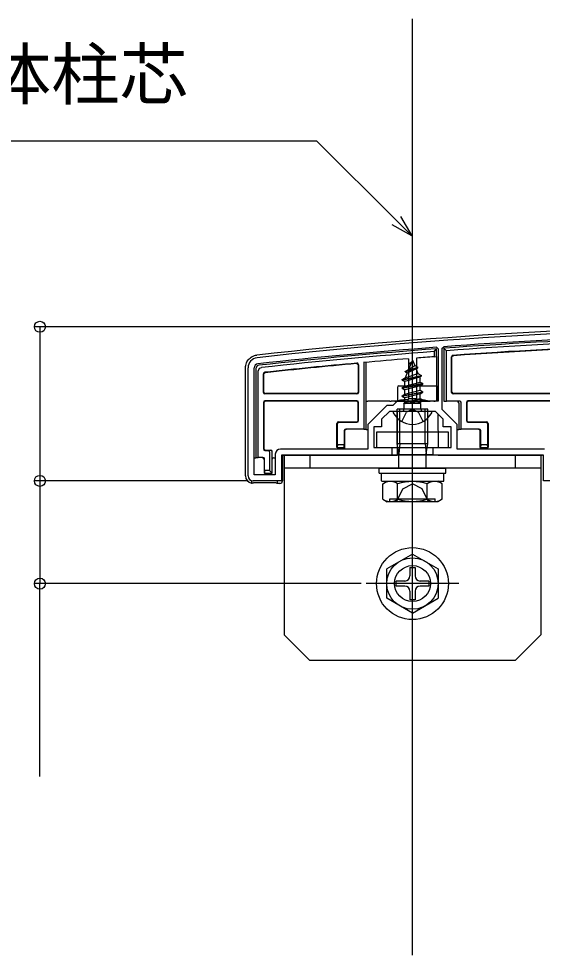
# Model space of a CAD drawing. Units: millimetres, scale not verified. Extents: x -874 to 876, y -1307 to 1301.
# Drawn here: x 678.8 to 780.7, y -809.5 to -627.1 of the extents above; entities that cross this region are included whole.
import ezdxf
from ezdxf.enums import TextEntityAlignment as Align

# ---------------------------------------------------------------- set-up
doc = ezdxf.new("R2010")
doc.units = ezdxf.units.MM
doc.header["$LTSCALE"] = 8
for name, color, linetype in [('0-3_YKK_11', 7, 'Continuous'), ('0-5_YKK_13', 4, 'Continuous'), ('0-6_YKK_D', 6, 'Continuous'), ('0-8_YSS_K', 3, 'Continuous')]:
    doc.layers.add(name, color=color, linetype=linetype)
doc.styles.add('ＭＳ ゴシック', font='')
doc.styles.get('ＭＳ ゴシック').set_extended_font_data('MS Gothic')

msp = doc.modelspace()

# ---------------------------------------------------------------- linework, layer by layer
at = {"layer": '0-3_YKK_11'}
for p, q in [((723.458, -716.119), (723.458, -695.119)), ((724.658, -715.919), (724.658, -695.119))]:
    msp.add_line(p, q, dxfattribs=at)
for points in [[(760.135, -691.108), (760.458, -691.407), (760.458, -701.619), (752.458, -701.619), (751.658, -702.419), (750.461, -702.419), (746.758, -706.122), (746.758, -710.919), (729.758, -710.919)], [(781.158, -710.919), (764.158, -710.919), (764.158, -706.122), (761.258, -703.222), (761.258, -691.303), (761.536, -691.004)], [(834.458, -717.119), (780.958, -717.119), (780.958, -712.119), (759.458, -712.119), (759.458, -710.619), (762.958, -710.619), (762.958, -706.619), (761.458, -706.619), (761.458, -705.119), (759.958, -703.619), (755.916, -703.619), (755.733, -703.499), (755.183, -703.499), (754.999, -703.619), (750.958, -703.619), (749.458, -705.119), (749.458, -706.619), (747.958, -706.619), (747.958, -710.619), (751.458, -710.619), (751.458, -712.119), (729.958, -712.119), (729.958, -717.119), (724.458, -717.119)], [(728.758, -711.919), (728.758, -715.919), (724.658, -715.919)]]:
    msp.add_lwpolyline(points, dxfattribs=at)
for centre, radius, start, end in [((834.736, -1687.122), 1000.004, 90.07337, 96.28629), ((834.735, -1687.12), 998.802, 90.07336, 94.20284), ((834.736, -1687.127), 998.809, 94.28341, 96.28629), ((725.458, -695.119), 2, 96.28628, 180), ((725.458, -695.119), 0.8, 96.28629, 180.00001), ((729.758, -711.919), 1, 90.00001, 179.99999), ((724.458, -716.119), 1, 180.00001, 269.99999)]:
    msp.add_arc(centre, radius, start, end, dxfattribs=at)
at = {"layer": '0-5_YKK_13'}
for p, q in [((759.658, -691.946), (760.158, -691.407)), ((759.658, -691.946), (759.658, -692.949)), ((759.658, -692.949), (760.158, -692.911)), ((760.158, -692.911), (760.158, -691.407)), ((761.558, -691.303), (762.058, -691.768)), ((762.058, -701.619), (762.058, -691.768)), ((744.879, -694.583), (744.879, -699.819)), ((744.958, -694.497), (744.958, -699.897)), ((745.958, -694.078), (745.958, -707.04)), ((754.666, -693.338), (754.707, -701.119)), ((755.458, -693.619), (754.711, -695.422)), ((754.711, -695.422), (755.882, -694.642)), ((754.858, -694.309), (755.111, -694.455)), ((755.458, -707.119), (755.458, -692.965)), ((755.458, -693.619), (755.882, -694.642)), ((755.882, -694.642), (756.508, -695.004)), ((756.25, -693.212), (756.208, -701.119)), ((763.058, -699.897), (763.058, -692.977)), ((763.136, -699.819), (763.136, -693.05)), ((722.958, -716.122), (722.958, -695.115)), ((725.458, -712.54), (725.458, -695.738)), ((726.458, -699.897), (726.458, -696.284)), ((726.536, -699.819), (726.536, -696.355)), ((754.425, -696.111), (754.034, -697.056)), ((754.034, -697.056), (756.527, -696.201)), ((754.058, -695.899), (756.508, -695.104)), ((754.058, -695.799), (754.711, -695.422)), ((754.058, -695.899), (754.425, -696.111)), ((754.425, -696.111), (756.157, -695.306)), ((756.157, -695.306), (756.508, -695.104)), ((756.157, -695.306), (756.527, -696.201)), ((756.508, -695.104), (756.508, -695.004)), ((756.527, -696.201), (757.208, -696.594)), ((753.458, -697.389), (757.208, -696.594)), ((753.458, -697.489), (757.208, -696.694)), ((753.458, -697.389), (754.034, -697.056)), ((753.458, -697.489), (753.458, -697.389)), ((753.458, -697.489), (753.983, -697.792)), ((757.458, -698.184), (753.458, -698.979)), ((753.458, -699.079), (757.458, -698.284)), ((756.823, -696.916), (753.983, -697.792)), ((753.983, -698.676), (753.983, -697.792)), ((753.983, -698.676), (756.933, -697.881)), ((756.823, -696.916), (757.208, -696.694)), ((756.823, -696.916), (756.933, -697.18)), ((756.933, -697.881), (756.933, -697.18)), ((756.933, -697.881), (757.458, -698.184)), ((756.933, -698.587), (757.458, -698.284)), ((757.208, -696.694), (757.208, -696.594)), ((757.458, -698.284), (757.458, -698.184)), ((744.658, -700.197), (726.758, -700.197)), ((744.579, -700.119), (726.836, -700.119)), ((752.527, -698.917), (752.513, -701.619)), ((752.83, -698.619), (760.085, -698.619)), ((753.458, -698.979), (753.983, -698.676)), ((753.458, -699.079), (753.458, -698.979)), ((753.458, -699.079), (753.983, -699.382)), ((753.458, -700.569), (757.458, -699.774)), ((757.458, -699.874), (753.458, -700.669)), ((756.933, -698.587), (753.983, -699.382)), ((753.983, -700.266), (753.983, -699.382)), ((753.983, -700.266), (756.933, -699.471)), ((756.933, -700.177), (753.983, -700.972)), ((756.933, -699.471), (756.933, -698.587)), ((756.933, -699.471), (757.458, -699.774)), ((756.933, -701.061), (756.933, -700.177)), ((760.388, -698.917), (760.401, -701.493)), ((832.458, -700.197), (763.358, -700.197)), ((798.158, -700.119), (763.436, -700.119)), ((726.458, -701.84), (726.458, -710.897)), ((726.536, -701.919), (726.536, -710.819)), ((744.658, -701.54), (726.758, -701.54)), ((744.579, -701.619), (726.836, -701.619)), ((744.879, -705.319), (744.879, -701.919)), ((744.958, -705.397), (744.958, -701.84)), ((746.458, -701.619), (746.758, -701.619)), ((751.03, -701.619), (746.758, -701.619)), ((752.021, -701.619), (751.322, -701.619)), ((752.021, -701.619), (758.895, -701.619)), ((752.513, -701.619), (752.513, -701.627)), ((753.458, -700.669), (753.983, -700.972)), ((753.678, -702.031), (753.983, -701.856)), ((757.093, -702.031), (753.678, -702.031)), ((753.823, -703.119), (753.823, -702.031)), ((753.983, -701.856), (753.983, -700.972)), ((753.983, -701.856), (756.933, -701.061)), ((754.099, -702.031), (757.458, -701.364)), ((757.458, -701.464), (754.602, -702.031)), ((756.208, -701.119), (754.707, -701.119)), ((754.707, -701.119), (754.707, -701.233)), ((755.458, -723.687), (755.458, -700.687)), ((756.933, -701.767), (755.952, -702.031)), ((756.208, -701.233), (756.208, -701.119)), ((756.933, -701.061), (757.458, -701.364)), ((756.933, -701.767), (757.458, -701.464)), ((756.933, -702.031), (756.933, -701.767)), ((757.093, -703.119), (757.093, -702.031)), ((757.458, -701.464), (757.458, -701.364)), ((759.593, -701.619), (758.895, -701.619)), ((764.653, -701.619), (762.058, -701.619)), ((764.458, -701.919), (764.458, -707.056)), ((765.958, -701.84), (765.958, -705.397)), ((766.036, -701.919), (766.036, -705.319)), ((782.654, -701.54), (766.258, -701.54)), ((782.158, -701.619), (766.336, -701.619)), ((759.053, -703.619), (751.862, -703.619)), ((758.458, -703.187), (752.458, -703.187)), ((752.458, -709.841), (752.458, -703.187)), ((752.502, -703.619), (752.458, -712.119)), ((752.998, -709.841), (752.998, -703.187)), ((753.408, -705.584), (754.313, -703.769)), ((755.458, -703.161), (754.313, -703.769)), ((755.458, -703.161), (756.603, -703.769)), ((757.508, -705.584), (756.603, -703.769)), ((757.918, -709.841), (757.918, -703.187)), ((758.458, -709.841), (758.458, -703.187)), ((741.058, -705.619), (744.579, -705.619)), ((741.136, -705.697), (744.658, -705.697)), ((760.415, -704.076), (760.45, -710.619)), ((766.258, -705.697), (769.779, -705.697)), ((766.336, -705.619), (769.858, -705.619)), ((740.836, -710.119), (740.836, -705.997)), ((742.179, -707.34), (742.179, -710.119)), ((742.258, -707.419), (742.258, -710.619)), ((742.258, -707.419), (742.258, -707.419)), ((745.958, -707.04), (742.479, -707.04)), ((764.158, -707.119), (764.458, -707.119)), ((764.458, -707.056), (764.458, -707.119)), ((768.436, -707.04), (764.958, -707.04)), ((768.658, -710.619), (768.658, -707.419)), ((768.658, -707.419), (768.658, -707.419)), ((768.736, -710.119), (768.736, -707.34)), ((770.079, -705.997), (770.079, -710.119)), ((770.158, -705.919), (770.158, -710.619)), ((726.836, -711.119), (727.858, -711.119)), ((742.179, -710.119), (740.836, -710.119)), ((742.195, -710.619), (742.179, -710.119)), ((742.195, -710.619), (742.258, -710.619)), ((742.258, -710.619), (742.258, -710.919)), ((752.458, -709.841), (758.458, -709.841)), ((752.783, -711.841), (752.458, -709.841)), ((752.998, -709.841), (752.783, -711.841)), ((757.918, -709.841), (758.133, -711.841)), ((758.133, -711.841), (758.458, -709.841)), ((768.72, -710.619), (768.658, -710.619)), ((768.658, -710.619), (768.658, -710.919)), ((768.736, -710.119), (768.72, -710.619)), ((768.72, -710.619), (770.095, -710.619)), ((770.079, -710.119), (768.736, -710.119)), ((770.095, -710.619), (770.079, -710.119)), ((770.095, -710.619), (770.158, -710.619)), ((724.658, -712.619), (724.958, -712.619)), ((724.958, -712.556), (724.958, -712.619)), ((726.358, -712.54), (725.458, -712.54)), ((726.571, -712.925), (726.571, -712.927)), ((726.571, -712.927), (726.571, -715.619)), ((726.658, -715.119), (726.658, -712.84)), ((726.758, -711.197), (727.354, -711.197)), ((727.858, -711.181), (727.354, -711.197)), ((727.658, -711.497), (727.658, -715.119)), ((728.158, -711.482), (728.158, -711.419)), ((728.458, -712.619), (728.758, -712.619)), ((730.158, -712.136), (730.158, -717.12)), ((730.258, -712.119), (752.458, -712.119)), ((730.458, -712.119), (730.458, -747.119)), ((780.458, -712.119), (730.458, -712.119)), ((735.458, -712.119), (735.458, -714.619)), ((752.623, -712.043), (752.458, -712.119)), ((752.783, -714.619), (752.783, -711.841)), ((759.542, -712.027), (752.921, -712.027)), ((758.133, -714.619), (758.133, -711.841)), ((760.458, -712.119), (780.658, -712.119)), ((775.458, -712.119), (775.458, -714.619)), ((780.458, -712.119), (780.458, -747.119)), ((780.458, -714.619), (730.458, -714.619)), ((748.958, -715.619), (748.958, -714.619)), ((748.958, -714.619), (761.958, -714.619)), ((761.958, -715.619), (761.958, -714.619)), ((726.642, -715.619), (726.571, -715.619)), ((726.658, -715.119), (726.642, -715.619)), ((727.658, -715.119), (726.658, -715.119)), ((748.958, -715.619), (761.958, -715.619)), ((749.401, -715.619), (761.582, -715.619)), ((749.401, -717.141), (749.401, -715.619)), ((724.158, -717.073), (724.158, -717.589)), ((728.695, -717.527), (724.62, -717.527)), ((729.659, -717.619), (729.158, -717.619)), ((749.684, -717.687), (750.55, -717.187)), ((749.684, -720.687), (749.684, -717.687)), ((750.55, -717.187), (760.365, -717.187)), ((752.571, -720.672), (752.571, -717.702)), ((753.604, -718.687), (755.458, -717.702)), ((757.311, -718.687), (755.458, -717.702)), ((758.344, -720.672), (758.344, -717.702)), ((761.231, -717.687), (760.365, -717.187)), ((761.231, -720.687), (761.231, -717.687)), ((752.358, -721.187), (753.604, -718.687)), ((758.558, -721.187), (757.311, -718.687)), ((749.684, -720.687), (750.55, -721.187)), ((760.365, -721.187), (750.55, -721.187)), ((751.026, -721.187), (751.026, -720.587)), ((751.026, -720.587), (759.889, -720.587)), ((759.889, -721.187), (759.889, -720.587)), ((761.231, -720.687), (760.365, -721.187)), ((755.458, -746.119), (755.458, -728.119)), ((755.458, -731.369), (750.458, -734.256)), ((755.458, -731.369), (760.458, -734.256)), ((750.458, -739.982), (750.458, -734.256)), ((754.958, -733.969), (754.958, -735.619)), ((754.958, -733.969), (755.958, -733.969)), ((755.958, -733.969), (755.958, -735.619)), ((760.458, -734.256), (760.458, -739.982)), ((753.958, -736.619), (752.308, -736.619)), ((752.308, -737.619), (752.308, -736.619)), ((758.608, -736.619), (756.958, -736.619)), ((758.608, -736.619), (758.608, -737.619)), ((764.458, -737.119), (746.458, -737.119)), ((753.958, -737.619), (752.308, -737.619)), ((758.608, -737.619), (756.958, -737.619)), ((755.458, -742.869), (750.458, -739.982)), ((754.958, -738.619), (754.958, -740.269)), ((755.958, -740.269), (754.958, -740.269)), ((755.458, -742.869), (760.458, -739.982)), ((755.958, -738.619), (755.958, -740.269)), ((735.458, -752.119), (730.458, -747.119)), ((775.458, -752.119), (780.458, -747.119)), ((775.458, -752.119), (735.458, -752.119))]:
    msp.add_line(p, q, dxfattribs=at)
for points in [[(722.958, -695.115), (722.969, -694.871), (723.005, -694.632), (723.063, -694.396), (723.144, -694.166), (723.247, -693.947), (723.371, -693.739), (723.515, -693.542), (723.677, -693.361), (723.855, -693.197), (724.049, -693.051), (724.257, -692.924), (724.475, -692.819), (724.702, -692.735), (724.938, -692.673), (725.18, -692.634)], [(760.158, -692.911), (760.158, -701.619), (759.885, -701.619)], [(761.558, -691.303), (761.558, -701.619), (762.058, -701.619)], [(763.336, -692.678), (763.195, -692.725), (763.095, -692.833), (763.058, -692.977)], [(763.136, -693.05), (763.173, -692.906), (763.274, -692.798), (763.415, -692.751)], [(725.573, -694.603), (725.262, -694.721), (725.041, -694.968), (724.958, -695.289)], [(725.573, -694.603), (725.574, -694.603), (725.575, -694.603), (725.577, -694.603), (725.579, -694.602), (725.581, -694.602)], [(744.552, -694.284), (744.713, -694.315), (744.834, -694.425), (744.879, -694.583)], [(744.958, -694.497), (744.912, -694.339), (744.792, -694.229), (744.63, -694.198)], [(745.958, -707.04), (746.458, -707.056), (746.458, -694.034)], [(754.858, -694.309), (754.858, -694.209), (755.325, -693.939)], [(724.958, -695.298), (724.958, -712.556), (725.458, -712.54)], [(725.458, -695.738), (725.538, -695.414), (725.76, -695.166), (726.073, -695.051)], [(726.725, -695.986), (726.589, -696.036), (726.493, -696.143), (726.458, -696.284)], [(726.536, -696.355), (726.571, -696.214), (726.668, -696.106), (726.804, -696.056)], [(754.058, -695.899), (754.058, -695.799), (756.508, -695.004)], [(756.933, -700.177), (757.458, -699.874), (757.458, -699.774)], [(751.03, -701.619), (751.16, -701.619), (751.264, -701.619), (751.322, -701.619)], [(753.458, -700.669), (753.458, -700.569), (753.983, -700.266)], [(754.477, -701.291), (754.597, -701.28), (754.679, -701.259), (754.707, -701.233)], [(756.208, -701.233), (756.237, -701.259), (756.318, -701.28), (756.438, -701.291)], [(759.593, -701.619), (759.651, -701.619), (759.755, -701.619), (759.885, -701.619)], [(764.458, -707.056), (764.958, -707.04), (764.958, -701.919)], [(740.82, -710.619), (740.758, -710.619), (740.758, -705.919)], [(746.458, -707.056), (746.458, -707.119), (746.758, -707.119)], [(740.836, -710.119), (740.82, -710.619), (742.195, -710.619)], [(728.158, -715.619), (728.158, -711.482), (728.158, -711.481)], [(726.642, -715.619), (728.158, -715.619), (727.658, -715.119)], [(749.401, -717.187), (761.582, -717.187), (761.582, -715.619)], [(724.323, -717.528), (724.361, -717.526), (724.439, -717.527), (724.546, -717.528)], [(729.158, -717.119), (729.158, -717.619), (728.992, -717.543)]]:
    msp.add_lwpolyline(points, dxfattribs=at)
msp.add_lwpolyline([(748.458, -710.619), (762.458, -710.619), (762.458, -707.619), (748.458, -707.619)], close=True, dxfattribs=at)
for radius in [7, 5, 3.5]:
    msp.add_circle((755.458, -737.119), radius, dxfattribs=at)
for centre, radius, start, end in [((834.735, -1687.118), 1000.5, 90.07309, 96.28654), ((834.735, -1687.118), 998.5, 90.06763, 94.20284), ((834.735, -1687.118), 998, 90.09584, 94.17617), ((834.735, -1687.118), 997, 90.13094, 94.1067), ((834.735, -1687.118), 996.922, 92.10333, 94.1025), ((834.735, -1687.118), 998.5, 94.2834, 96.27602), ((834.735, -1687.118), 998, 94.31433, 96.25077), ((834.735, -1687.118), 997, 95.18524, 96.21936), ((834.735, -1687.118), 996.922, 95.19018, 96.21531), ((834.735, -1687.118), 997, 94.6064, 95.10866), ((834.735, -1687.118), 997, 94.31867, 94.51509), ((725.658, -695.298), 0.7, 179.30522, 180), ((726.758, -699.897), 0.3, 180.00157, 269.99843), ((726.836, -699.819), 0.3, 180.00157, 269.99843), ((744.579, -699.819), 0.3, 270.00157, 359.99843), ((744.658, -699.897), 0.3, 270.00157, 359.99843), ((763.358, -699.897), 0.3, 180.00157, 269.99843), ((763.436, -699.819), 0.3, 180.00157, 269.99843), ((726.758, -701.84), 0.3, 90.00157, 179.99843), ((726.836, -701.919), 0.3, 90.00157, 179.99843), ((744.579, -701.919), 0.3, 0.00157, 89.99843), ((744.658, -701.84), 0.3, 0.00157, 89.99843), ((764.158, -701.919), 0.3, 0, 90), ((766.258, -701.84), 0.3, 90.00157, 179.99843), ((766.336, -701.919), 0.3, 90.00157, 179.99843), ((751.862, -703.773), 0.154, 90, 207.28096), ((755.458, -701.919), 4.2, 207.28096, 332.71904), ((753.323, -703.119), 0.5, 270, 0), ((757.593, -703.119), 0.5, 180, 270), ((759.053, -703.773), 0.154, 332.71904, 90), ((741.058, -705.919), 0.3, 90.00157, 179.99843), ((741.136, -705.997), 0.3, 90.00157, 179.99843), ((744.579, -705.319), 0.3, 270.00157, 359.99843), ((744.658, -705.397), 0.3, 270.00157, 359.99843), ((766.258, -705.397), 0.3, 180.00157, 269.99843), ((766.336, -705.319), 0.3, 180.00157, 269.99843), ((769.779, -705.997), 0.3, 0.00157, 89.99843), ((769.858, -705.919), 0.3, 0.00157, 89.99843), ((742.479, -707.34), 0.3, 90.00157, 179.99843), ((768.436, -707.34), 0.3, 0.00157, 89.99843), ((726.758, -710.897), 0.3, 180.00157, 269.99843), ((726.836, -710.819), 0.3, 180.00157, 269.99843), ((727.858, -711.419), 0.3, 0, 90), ((726.358, -712.84), 0.3, 0.00157, 89.99843), ((728.458, -712.919), 0.3, 90, 180), ((751.113, -719.852), 2.598, 55.86369, 115.45615), ((755.458, -726.809), 9.553, 72.41205, 107.58795), ((759.802, -719.852), 2.598, 64.54385, 124.13631), ((751.113, -718.522), 2.598, 244.54385, 304.13631), ((755.458, -711.565), 9.553, 252.41205, 287.58795), ((759.802, -718.522), 2.598, 235.86369, 295.45615), ((753.958, -735.619), 1, 270, 0), ((756.958, -735.619), 1, 180, 270), ((753.958, -738.619), 1, 0, 90), ((756.958, -738.619), 1, 90, 180)]:
    msp.add_arc(centre, radius, start, end, dxfattribs=at)
for centre, major_axis, ratio, start_param, end_param in [((752.83, -698.919), (-0.303, 0), 0.991228, 4.712389, 6.2779493), ((760.085, -698.919), (-0.303, 0), 0.991228, 4.4708766, 4.712389), ((760.085, -698.919), (-0.303, 0), 0.991228, 3.1468286, 4.4708766), ((755.458, -702.118), (-4.247, 0), 0.2, 4.9453979, 5.6551575), ((755.458, -702.118), (-4.247, 0), 0.2, 3.7696205, 4.4793801), ((764.653, -701.919), (-0.304, 0), 0.986394, 3.1415927, 4.712389), ((742.557, -707.419), (0.12, 0.275), 0.999508, 0.4125047, 1.9826091), ((768.358, -707.419), (-0.12, 0.275), 0.999508, 4.3005762, 5.8706806), ((726.273, -712.925), (-0.115, 0.277), 0.992623, 4.322301, 5.8878614), ((727.353, -711.497), (0.304, 0.01), 0.986381, 6.2522069, 7.8221424), ((727.858, -711.481), (-0.215, 0.209), 0.999567, 3.911932, 5.4818675), ((728.458, -712.925), (-0.213, -0.213), 0.994778, 3.9296088, 5.4951691), ((752.921, -712.045), (-0.3, 0), 0.061143, 4.7121317, 6.1503525), ((724.46, -716.116), (-1.065, -1.065), 0.99628, 5.4996506, 6.8675658), ((724.717, -715.859), (-2.691, -1.61), 0.42434, 1.1193596, 1.1798003), ((724.62, -717.545), (-0.3, 0), 0.061163, 4.712389, 4.9625918), ((728.695, -717.545), (-0.3, 0), 0.061163, 3.2741442, 4.712389), ((729.657, -717.118), (0.355, -0.355), 0.99628, 5.4996506, 7.06672)]:
    msp.add_ellipse(centre, major_axis=major_axis, ratio=ratio, start_param=start_param, end_param=end_param, dxfattribs=at)
at = {"layer": '0-6_YKK_D'}
for p, q in [((831.127, -687.121), (681.958, -687.121)), ((682.958, -687.121), (682.958, -717.119)), ((723.458, -717.119), (681.958, -717.119)), ((723.458, -717.119), (681.958, -717.119)), ((682.958, -717.119), (682.958, -737.119)), ((745.458, -737.119), (681.958, -737.119)), ((682.958, -774.667), (682.958, -737.119))]:
    msp.add_line(p, q, dxfattribs=at)
for points in [[(755.328, -669.441), (752.323, -666.435), (736.846, -650.958), (658.622, -650.958)], [(753.128, -665.63), (755.328, -669.441), (751.517, -667.241)]]:
    msp.add_lwpolyline(points, dxfattribs=at)
for centre in [(682.958, -687.121), (682.958, -717.119), (682.958, -717.119), (682.958, -737.119)]:
    msp.add_circle(centre, 1.075, dxfattribs=at)
at = {"layer": '0-8_YSS_K'}
msp.add_line((755.458, -809.489), (755.458, -627.137), dxfattribs=at)

# ---------------------------------------------------------------- texts
at = {"layer": '0-6_YKK_D', "style": 'ＭＳ ゴシック'}
msp.add_text('躯体柱芯', height=9.751, dxfattribs=at).set_placement((658.554, -645.762), align=Align.BOTTOM_LEFT)

doc.saveas('drawing.dxf')
